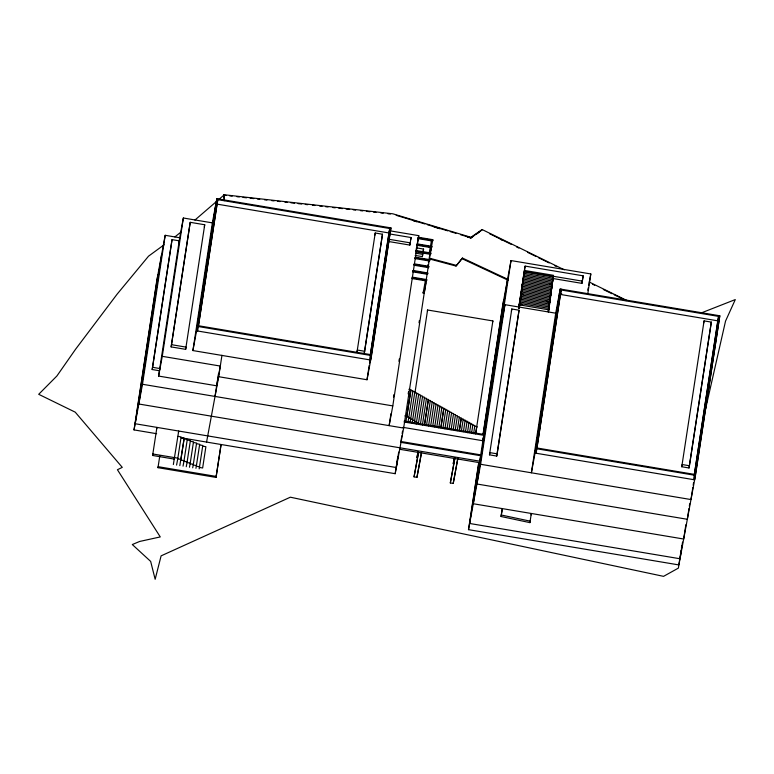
<?xml version="1.0" encoding="UTF-8"?>
<svg xmlns="http://www.w3.org/2000/svg" width="774" height="774" viewBox="0 0 774 774"><rect width="100%" height="100%" fill="white"/><g stroke="black" fill="none" stroke-linecap="round" stroke-linejoin="round"><path stroke-width="1.16" d="M156.619 433.701L134.028 429.909L156.735 280.943L165.191 235.306L179.462 237.705M157.877 274.78L135.169 423.736L396.327 467.535L398.687 452.064M161.534 255.043L138.827 404.009L479.783 461.188M134.028 429.909L142.484 384.272L165.191 235.306M152.168 369.527L152.584 367.311L159.831 368.53L159.425 370.746L152.168 369.527L172.041 239.63L179.297 240.84L178.891 243.065M152.584 367.311L172.041 239.63M158.612 376.067L162.269 356.33L220.309 366.063L216.652 385.8L158.612 376.067L179.694 237.744L183.351 218.007L212.966 222.97M162.269 356.33L183.351 218.007M174.363 459.117L152.604 455.47L156.928 427.393L156.658 428.873M171.141 346.907L190.21 222.322L204.723 224.76L185.654 349.345L171.141 346.907L190.21 222.322M216.033 477.413L221.074 444.508L216.033 477.413L157.993 467.68L159.792 455.857M192.91 350.564L212.376 222.873L216.855 198.705L390.957 227.895L371.501 355.585L367.021 379.753L192.91 350.564L197.389 326.386L216.855 198.705M216.033 203.146L196.567 330.827L370.678 360.026L390.135 232.335M198.56 325.041L216.933 204.52M217.939 198.889L197.651 331.011M179.81 465.629L184.202 438.123L180.981 437.591M215.027 396.443L218.481 373.794M206.571 442.07L218.684 376.706L221.954 355.276M375.226 233.003L356.978 352.267L357.385 350.051L364.641 351.27L382.482 234.222L375.226 233.003L374.819 235.228M370.311 355.063L389.051 232.152M389.873 227.72L369.585 359.842M367.021 379.753L369.198 365.434M369.566 363.054L369.924 360.665M388.442 241.488L409.862 245.077L411.091 237.541L389.661 233.951M390.947 413.732L389.138 425.632L392.795 405.905L418.744 235.654L390.125 230.855M393.492 397.062L393.85 394.682M398.929 361.352L399.297 358.962M412.968 271.877L413.21 270.494L427.712 272.932L427.48 274.306L412.968 271.877L413.21 270.494M414.119 264.485L414.216 263.847L428.728 266.275L428.496 267.659L413.984 265.221L414.119 264.485L428.632 266.914M415.232 257.191L429.744 259.629L429.502 261.002L414.999 258.574L415.096 257.936M416.248 250.544L416.151 251.182L430.654 253.611L430.518 254.356L416.015 251.918L416.248 250.544L430.75 252.972L430.518 254.356M432.55 241.053L418.037 238.624L418.134 237.986M415.193 255.41L422.343 256.61L423.562 249.064L416.412 247.864M181.59 437.881L395.185 473.698L397.73 457.037M412.194 277.14L426.697 279.578L424.2 293.201L423.117 293.017L423.233 292.224L424.326 292.408M418.27 237.241L432.782 239.679L430.286 253.301L429.193 253.117L429.318 252.324L430.402 252.498M432.647 240.414L431.553 240.23L431.437 241.033L432.521 241.217L432.782 239.679M400.884 441.886L401.803 435.897M402.151 433.614L402.528 431.137M408.198 393.908L408.556 391.596M419.034 322.845L419.392 320.465M395.185 473.698L403.641 428.07L425.777 282.887M426.135 280.507L431.215 247.187L429.28 257.626M426.697 279.578L426.445 281.117L425.352 280.933L423.117 293.017M417.022 245.271L431.534 247.709L431.766 246.326L417.263 243.897L417.167 244.536L431.669 246.964M405.847 422.024L410.975 389.632L408.904 389.283M414.912 393.124L427.577 309.997L492.874 320.939L475.633 433.866M418.405 423.494L422.594 396.153L420.524 395.804M420.34 424.578L424.529 397.236L422.459 396.898M421.472 452.935L416.954 477.355L414.051 476.861L418.463 452.645M422.411 424.926L426.464 398.329L424.394 397.981M424.558 424.442L428.264 400.158L430.334 400.506L426.493 425.536M424.52 424.858L428.399 399.413L426.329 399.065M416.954 477.355L421.588 451.968M428.564 425.874L432.269 401.59L430.199 401.242M430.683 425.806L434.204 402.673L432.134 402.335M432.656 426.484L436.139 403.767L434.069 403.418M434.727 426.832L438.074 404.85L436.004 404.502M436.836 426.755L440.009 405.944L437.939 405.595M438.771 427.848L441.944 407.027L439.874 406.679M440.928 427.364L443.744 408.856L445.824 409.204L442.999 427.712M440.89 427.78L443.879 408.121L441.809 407.772M444.934 428.796L447.759 410.288L445.679 409.939M447.043 428.728L449.694 411.381L447.614 411.033M449.017 429.396L451.629 412.465L449.549 412.116M451.097 429.744L453.564 413.558L451.494 413.21M453.206 429.676L455.499 414.641L453.429 414.293M455.18 430.344L457.434 415.725L455.364 415.377M457.25 430.692L459.369 416.818L457.299 416.47M457.744 459.011L453.225 483.431L450.323 482.947L454.957 457.56M459.408 430.209L461.169 418.647L463.239 418.995L461.343 431.302M459.369 430.625L461.304 417.902L459.234 417.554M453.225 483.431L457.86 458.053M463.413 431.64L465.174 420.079L463.104 419.731M465.522 431.573L467.109 421.162L465.039 420.824M467.457 432.666L469.044 422.256L466.974 421.907M469.576 432.598L470.979 423.339L468.909 422.991M471.55 433.266L472.914 424.433L470.844 424.084M473.62 433.614L474.849 425.516L472.779 425.168M475.729 433.546L476.784 426.6L474.714 426.261M695.468 475.381L535.869 448.62L531.39 472.798L555.722 313.189L560.202 289.012L719.801 315.782L695.468 475.381L678.875 564.923L468.493 529.648L478.661 462.939M483.024 434.359L502.558 306.194L511.014 260.567L590.814 273.948L587.756 294.043M478.903 462.736L469.644 523.476L680.017 558.76L682.562 542.081M483.257 434.146L503.7 300.031M507.357 280.294L473.301 503.748L683.674 539.023L685.861 524.733M480.925 454.909L480.789 455.76L400.99 442.38L401.126 441.528L480.925 454.909L479.512 462.668L399.713 449.278M403.099 427.374L482.899 440.754L483.905 435.327L484.031 434.475L404.231 421.095M511.014 260.567L476.958 484.011L687.331 519.286L688.966 508.566M468.493 529.648L480.615 464.284L504.938 304.675L556.051 313.247M489.487 454.851L511.798 308.99L519.054 310.21L497.15 453.854L496.744 456.07L489.487 454.851L489.903 452.635L497.15 453.854M518.764 307.336L525.13 266.101L583.161 275.825L581.942 283.371L552.326 278.408M522.179 286.99L523.679 276.202L552.694 281.068L551.417 288.354L552.085 284.019M520.815 297.052L522.315 286.264L551.33 291.13L549.105 303.524L549.434 301.357M496.744 456.07L519.054 310.21M519.451 307.104L520.95 296.316L549.966 301.183L548.282 310.664M501.059 516.51L502.316 508.615L501.059 516.51L529.89 522.624L530.161 521.144L501.339 515.029M550.101 297.023L550.43 294.855M551.088 290.521L550.759 292.688L552.307 283.942L523.292 279.075M552.413 281.852L553.284 276.763L524.269 271.897M553.149 277.489L553.478 275.321L524.462 270.455L523.388 276.986M551.785 287.551L553.284 276.763M550.42 297.603L551.92 286.815L522.895 281.949M549.056 307.665L550.556 296.877L521.531 292.011M548.466 311.97L549.192 306.93L520.167 302.063M560.202 289.012L535.047 453.061L694.646 479.822L719.801 315.782M536.866 448.475L560.473 293.636M561.295 289.195L536.14 453.245M529.89 522.624L531.332 513.481L531.061 514.962M581.942 283.371L583.161 275.825M681.759 466.751L704.069 320.891L711.325 322.1L689.431 465.745L689.015 467.97L681.759 466.751L682.175 464.535L689.431 465.745M689.015 467.97L711.325 322.1M681.12 550.246L678.392 568.097L663.56 576.349L290.356 497.198L161.108 555.858L155.158 579.281L150.659 561.402L132.306 544.538L139.649 541.461L160.266 536.924L117.425 469.731L122.273 467.361L75.233 412.165L38.7 394.305L56.908 375.971L75.513 349.326L117.077 294.217L148.531 256.175L164.136 244.768M681.42 548.244L681.846 545.476M689.334 506.186L689.692 503.806M694.288 474.878L717.895 320.039M718.717 315.599L693.562 479.638M692.807 487.649L690.989 499.559L480.615 464.284M693.175 485.269L693.533 482.879M152.604 455.47L152.875 453.99L177.865 458.179L176.578 465.087M157.993 467.68L158.177 466.693L216.207 476.426M204.307 226.976L204.723 224.76M185.654 349.345L186.07 347.12L171.557 344.691M217.204 203.011L217.823 199.682L389.748 228.514L388.925 232.955L217.001 204.123M178.417 432.521L178.697 431.041L173.357 464.545M564.304 269.816L482.086 229.52L470.969 237.308L392.863 213.808L223.87 194.719L224.189 200.205M183.032 466.171L184.057 460.636L180.835 460.095L184.077 438.81L187.298 439.351L183.931 461.314L187.153 461.855L186.253 466.712M189.475 467.254L190.249 463.084L187.027 462.542L190.394 440.58L187.173 440.038M192.707 467.796L193.345 464.313L190.123 463.771L193.5 441.809L190.269 441.267M195.928 468.328L196.451 465.532L193.219 465L196.596 443.028L193.365 442.486M199.15 468.87L199.547 466.761L196.315 466.219L199.692 444.257L196.47 443.715M382.482 234.222L364.235 353.486L364.641 351.27M388.848 239.301L390.957 227.895M410.675 239.756L411.091 237.541M409.862 245.077L410.278 242.862L388.858 239.272M418.037 238.624L418.173 237.879L432.685 240.317M415.948 250.747L416.373 248.425M416.809 246.103L418.744 235.654M414.999 258.574L415.135 257.829L429.647 260.267M423.155 251.289L423.562 249.064M422.343 256.61L422.749 254.385L415.599 253.185M429.193 253.117L431.553 240.23M427.558 266.914L427.993 264.592M428.419 262.27L428.854 259.948M431.534 247.709L431.766 246.326M430.615 253.717L430.75 252.972M429.502 261.002L429.744 259.629M428.496 267.659L428.728 266.275M427.577 273.667L427.712 272.932M427.48 274.306L427.616 273.57L413.103 271.132M427.393 310.984L427.577 309.997M407.879 422.633L408.856 417.312L406.785 416.973L410.839 390.367L412.919 390.715L408.72 418.057L410.791 418.405L410.007 422.633M412.087 422.981L412.736 419.489L410.655 419.14L414.854 391.799L412.774 391.451M414.225 422.943L414.671 420.582L412.59 420.234L416.789 392.892L414.709 392.544M416.18 423.959L416.606 421.666L414.525 421.317L418.724 393.976L416.644 393.627M417.941 452.093L416.963 457.715L418.047 451.9M414.051 476.861L418.57 452.442M429.193 258.884L456.021 266.053L462.455 258.052L508.334 279.54M456.021 266.053L462.455 258.052M467.39 237.008L470.834 238.044L470.969 237.308M481.95 230.265L482.086 229.52M454.212 458.179L453.235 463.79L454.319 457.976M450.323 482.947L454.841 458.527M492.69 321.926L492.874 320.939M476.513 428.08L476.784 426.6M492.825 370.04L504.938 304.675M482.753 441.383L484.031 434.475M511.382 311.206L511.798 308.99M524.385 270.484L524.656 269.023M524.714 268.317L525.13 266.101M522.731 281.32L523.872 274.77L552.897 279.637M522.073 285.654L523.485 277.643L552.501 282.51M521.405 289.989L523.098 280.517L552.114 285.383M520.418 296.49L522.702 283.39L551.727 288.257M519.76 300.825L522.121 287.696L551.136 292.562M519.093 305.169L521.734 290.569L550.749 295.436M518.764 308.129L521.337 293.443L550.362 298.309M518.899 308.158L520.757 297.758L549.772 302.624M518.986 308.081L520.37 300.631L549.385 305.498M519.093 308.255L519.973 303.505L548.998 308.371M552.249 283.11L553.091 278.195L524.066 273.328M549.966 298.096L551.92 286.815M549.076 304.472L550.943 294.004L521.928 289.137M548.292 309.871L550.556 296.877M548.302 311.341L549.579 304.056L520.563 299.19M548.369 312.125L549.192 306.93M587.805 290.192L588.23 287.88M588.666 285.558L590.814 273.948M703.663 323.106L704.069 320.891M717.043 330.662L717.469 328.34M717.904 326.018L718.33 323.696M704.727 412.648L725.538 321.094L735.3 299.567L700.451 313.257M181.406 231.687L174.866 236.931M194.932 220.048L217.465 200.64M219.274 199.092L223.783 195.212L226.172 195.483M481.07 230.662L470.873 237.802L460.54 234.686M470.834 238.044L473.611 236.099M476.387 234.154L479.164 232.21M229.772 195.89L232.171 196.161M236.96 196.702L239.36 196.973M242.959 197.38L246.548 197.786M250.147 198.192L253.746 198.599M257.336 199.005L259.735 199.276M264.534 199.818L266.924 200.089M271.722 200.63L274.122 200.901M277.711 201.308L280.111 201.579M284.909 202.12L287.299 202.391M290.898 202.798L294.497 203.204M298.087 203.61L301.686 204.017M305.275 204.423L307.675 204.694M312.473 205.226L314.873 205.497M319.662 206.039L322.061 206.31M325.651 206.716L328.05 206.987M332.849 207.529L335.239 207.8M338.838 208.206L342.437 208.612M346.026 209.019L349.625 209.425M353.225 209.831L355.614 210.102M360.413 210.644L362.812 210.915M366.402 211.321L370.001 211.728M373.6 212.134L375.99 212.405M380.789 212.947L383.188 213.218M387.977 213.759L390.377 214.03M422.701 245.571L424.936 245.948M427.171 246.316L429.396 246.693M524.317 271.413L582.348 281.146M425.139 259.619L427.374 259.996M549.85 284.29L552.172 284.677M416.315 264.96L418.55 265.337M522.508 284.822L551.523 289.689M559.379 293.452L561.76 293.859M521.202 294.178L523.524 294.565M521.144 294.884L550.159 299.751M412.097 277.779L426.6 280.217M413.171 278.069L415.406 278.447M411.962 278.524L426.464 280.952M546.347 301.328L549.83 301.918M519.838 304.23L522.16 304.627M519.78 304.937L548.795 309.803M198.599 325.767L370.533 354.598M197.389 326.386L371.501 355.585M418.589 394.721L420.659 395.069L416.46 422.411L418.541 422.749M218.684 376.706L392.795 405.905M404.85 415.88L406.921 416.228M404.105 421.946L483.905 435.327M537.088 448.011L694.51 474.404M142.484 384.272L403.641 428.07M177.885 436.362L181.106 436.904L177.739 458.866L180.961 459.408M199.566 444.944L202.788 445.485L199.421 467.448L202.643 467.989L205.884 446.704L202.662 446.163M429.328 258.148L456.157 265.318M396.22 215.336L424.936 223.976M427.229 224.663L447.904 230.884M450.207 231.581L455.944 233.303M413.403 220.764L416.847 221.799M434.079 226.985L439.816 228.717M462.32 258.797L508.199 280.275M589.178 282.007L627.046 300.564M489.574 233.729L511.246 244.352M516.664 247.003L518.832 248.067M527.5 252.314L536.169 256.562M538.336 257.626L549.172 262.937M554.59 265.588L556.758 266.653M592.507 284.174L594.674 285.238M603.343 289.486L612.011 293.733M614.179 294.788L626.098 300.631M500.343 239.272L502.5 240.337M223.87 194.719L224.441 200.65M561.169 289.998L560.347 294.439L717.769 320.833L718.591 316.392L561.169 289.998"/></g></svg>
